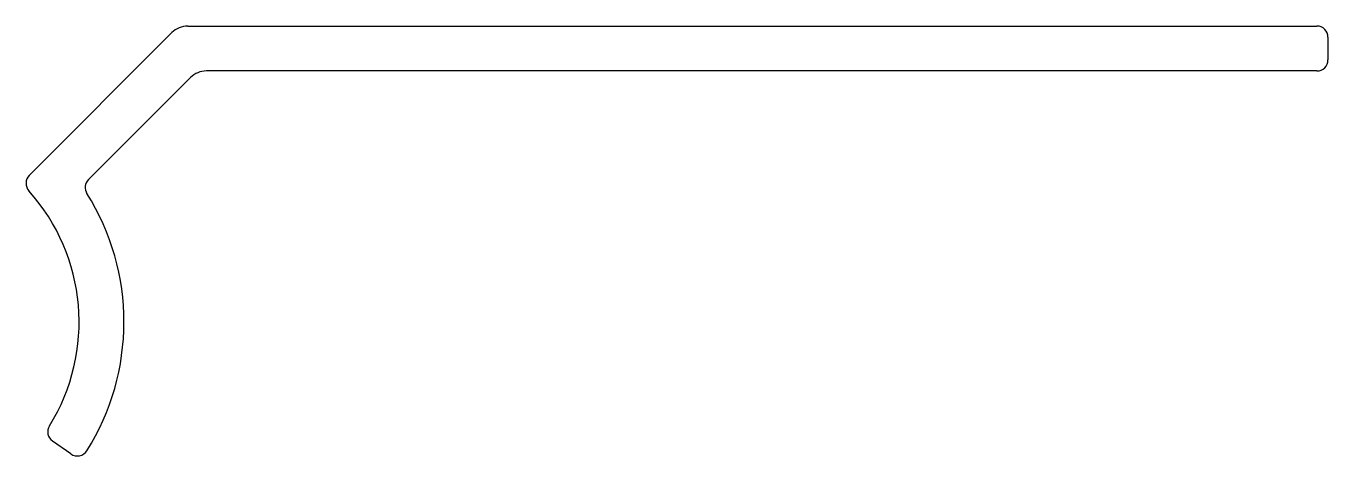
# Model space of a CAD drawing. Extents: x 3116.6 to 3174.7, y 1429.1 to 1448.3.
import ezdxf

# ---------------------------------------------------------------- set-up
doc = ezdxf.new("R2010")
doc.units = 0
doc.layers.get('0').update_dxf_attribs({"linetype": 'CONTINUOUS'})

msp = doc.modelspace()

# ---------------------------------------------------------------- linework, layer by layer
for p, q in [((3123.841, 1448.258), (3174.17, 1448.258)), ((3116.778, 1441.609), (3123.134, 1447.966)), ((3174.67, 1447.758), (3174.67, 1446.758)), ((3123.963, 1445.966), (3119.417, 1441.42)), ((3174.17, 1446.258), (3124.67, 1446.258)), ((3118.633, 1429.206), (3117.813, 1429.78))]:
    msp.add_line(p, q)
for centre, radius, start, end in [((3123.841, 1447.258), 1, 90, 134.99996), ((3174.17, 1447.758), 0.5, 0, 90), ((3174.17, 1446.758), 0.5, 270, 0), ((3124.67, 1445.258), 1, 90, 135), ((3117.131, 1441.255), 0.5, 135, 221.9014), ((3119.77, 1441.066), 0.5, 135, 212.16041), ((3110.247, 1435.078), 8.75, 328.09858, 41.90142), ((3110.247, 1435.078), 10.75, 327.79603, 32.16041), ((3118.099, 1430.19), 0.5, 148.09862, 235), ((3118.92, 1429.615), 0.5, 235, 327.79599)]:
    msp.add_arc(centre, radius, start, end)

doc.saveas('drawing.dxf')
